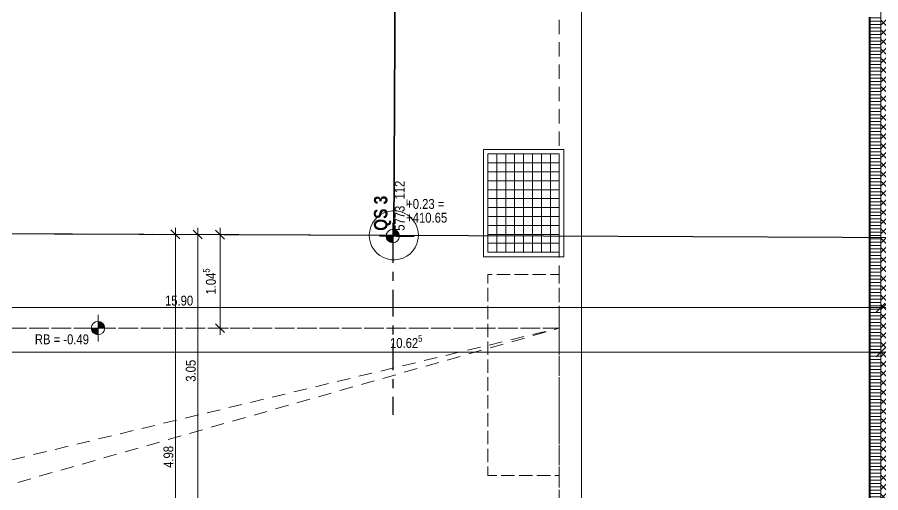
# Model space of a CAD drawing. Header units: metres. Extents: x -163 to 276, y -152 to 153.
# Drawn here: x 4.52 to 14.19, y 5.56 to 10.88 of the extents above; entities that cross this region are included whole.
import ezdxf

# ---------------------------------------------------------------- set-up
doc = ezdxf.new("R2010")
doc.units = ezdxf.units.M
doc.header["$MEASUREMENT"] = 0
for name, pattern in [('Strich 2_1mm', [0.15, 0.1, -0.05]), ('Strich 3_1mm Kanten', [0.2, 0.15, -0.05]), ('Strich 6_1mm', [0.35, 0.3, -0.05]), ('Strichpunkt 1.5_0.75_0.75mm', [0.15, 0.075, -0.0375, 0, -0.0375]), ('Strichpunkt 6_2_2mm Schnitt', [0.5, 0.3, -0.1, 0, -0.1])]:
    doc.linetypes.add(name, pattern=pattern)
for name, color, linetype in [('000 Kataster', 7, 'Continuous'), ('000-2 Kataster Parzellenpunkte', 7, 'Continuous'), ('000-3 Kataster Parzellengrenzen', 7, 'Continuous'), ('010 Aussenwände', 7, 'Continuous'), ('010 Aussenwände Bauteilschraffuren', 7, 'Continuous'), ('010 Aussenwände Schichttrennlinien', 7, 'Continuous'), ('026 Unterhalb', 7, 'Continuous'), ('026 Unterhalb Neu', 7, 'Continuous'), ('035 Decken', 7, 'Continuous'), ('035 Decken Abbruch', 7, 'Continuous'), ('035 Decken Neu', 7, 'Continuous'), ('110 Bemassungen Ausführung Neu', 7, 'Continuous'), ('111 Bemassung Ausführung Koten Neu', 7, 'Continuous'), ('200 Schnittlinien', 7, 'Continuous'), ('255 Plangrafiken', 7, 'Continuous'), ('255 Plangrafiken Abbruch', 7, 'Continuous')]:
    doc.layers.add(name, color=color, linetype=linetype)
doc.styles.add('ERSTELLTER_STIL_1', font='ARIALN.TTF')
doc.styles.add('ERSTELLTER_STIL_2', font='ARIALN.TTF')
doc.dimstyles.new('ERSTELLTER_STIL__11', dxfattribs={"dimtxt": 0.11, "dimasz": 0.095, "dimexe": 0.18, "dimexo": 1, "dimgap": 0, "dimtad": 1, "dimtih": 1, "dimtoh": 1, "dimzin": 0, "dimdsep": 46, "dimtxsty": 'ERSTELLTER_STIL_2', "dimblk": 'ARROWHEAD_6', "dimblk1": 'ARROWHEAD_6', "dimblk2": 'ARROWHEAD_6', "dimcen": 0.09, "dimclrd": 7, "dimclre": 7, "dimclrt": 7, "dimazin": 0, "dimtfac": 1, "dimtdec": 4, "dimtmove": 0, "dimatfit": 3, "dimfxl": 1, "dimtolj": 1, "dimtzin": 0, "dimarcsym": 0})
doc.dimstyles.new('ERSTELLTER_STIL__4', dxfattribs={"dimtxt": 0.11, "dimasz": 0.095, "dimexe": 0.18, "dimexo": 0.0625, "dimgap": 0, "dimtad": 1, "dimzin": 0, "dimdsep": 46, "dimtxsty": 'ERSTELLTER_STIL_2', "dimblk": 'ARROWHEAD_6', "dimblk1": 'ARROWHEAD_6', "dimblk2": 'ARROWHEAD_6', "dimcen": 0.09, "dimse1": 1, "dimse2": 1, "dimclrd": 7, "dimclre": 7, "dimclrt": 7, "dimazin": 0, "dimtfac": 1, "dimtdec": 4, "dimtmove": 0, "dimatfit": 3, "dimfxl": 1, "dimtolj": 1, "dimtzin": 0, "dimarcsym": 0})
doc.dimstyles.new('ERSTELLTER_STIL__8', dxfattribs={"dimtxt": 0.11, "dimasz": 0.095, "dimexe": 0.18, "dimexo": 0.5, "dimgap": 0, "dimtad": 1, "dimtih": 1, "dimtoh": 1, "dimzin": 0, "dimdsep": 46, "dimtxsty": 'ERSTELLTER_STIL_2', "dimblk": 'ARROWHEAD_6', "dimblk1": 'ARROWHEAD_6', "dimblk2": 'ARROWHEAD_6', "dimcen": 0.09, "dimclrd": 7, "dimclre": 7, "dimclrt": 7, "dimazin": 0, "dimtfac": 1, "dimtdec": 4, "dimtmove": 0, "dimatfit": 3, "dimfxl": 1, "dimtolj": 1, "dimtzin": 0, "dimarcsym": 0})

# ---------------------------------------------------------------- blocks, each defined once
blk = doc.blocks.new('*D38')
at = {"layer": '110 Bemassungen Ausführung Neu', "color": 7, "linetype": 'Continuous', "lineweight": 13}
for p, q in [((6.5369, 8.4484), (6.5369, 8.5234)), ((6.6306, 8.4484), (6.4431, 8.4484)), ((6.5369, 5.4), (6.5369, 8.4484)), ((6.6306, 5.4), (6.4431, 5.4)), ((6.5369, 5.325), (6.5369, 5.4))]:
    blk.add_line(p, q, dxfattribs=at)
at = {"layer": '110 Bemassungen Ausführung Neu', "color": 7, "linetype": 'Continuous', "lineweight": 18}
for p, q in [((6.5869, 8.3984), (6.4869, 8.4984)), ((6.4869, 5.45), (6.5869, 5.35))]:
    blk.add_line(p, q, dxfattribs=at)
at = {"layer": '110 Bemassungen Ausführung Neu', "color": 7, "lineweight": 13, "insert": (6.5149, 6.8003), "char_height": 0.11, "attachment_point": 7, "rotation": 90, "style": 'ERSTELLTER_STIL_2'}
blk.add_mtext('\\A1;{\\pql;\\fArial Narrow|b0|i0|c0|p0;\\W1.000000;3.05}', dxfattribs=at)
blk = doc.blocks.new('ARROWHEAD_6')
at = {"color": 0, "linetype": 'Continuous', "lineweight": 0}
for p, q in [((0, 0), (-1, 0)), ((-0.5, -0.5), (0.5, 0.5))]:
    blk.add_line(p, q, dxfattribs=at)
blk = doc.blocks.new('*D39')
at = {"layer": '110 Bemassungen Ausführung Neu', "color": 7, "linetype": 'Continuous', "lineweight": 13}
for p, q in [((6.2869, 8.4495), (6.2869, 8.5245)), ((6.3806, 8.4495), (6.1931, 8.4495)), ((6.2869, 3.47), (6.2869, 8.4495)), ((6.3806, 3.47), (6.1931, 3.47)), ((6.2869, 3.395), (6.2869, 3.47))]:
    blk.add_line(p, q, dxfattribs=at)
at = {"layer": '110 Bemassungen Ausführung Neu', "color": 7, "linetype": 'Continuous', "lineweight": 18}
for p, q in [((6.3369, 8.3995), (6.2369, 8.4995)), ((6.2369, 3.52), (6.3369, 3.42))]:
    blk.add_line(p, q, dxfattribs=at)
at = {"layer": '110 Bemassungen Ausführung Neu', "color": 7, "lineweight": 13, "insert": (6.2649, 5.8358), "char_height": 0.11, "attachment_point": 7, "rotation": 90, "style": 'ERSTELLTER_STIL_2'}
blk.add_mtext('\\A1;{\\pql;\\fArial Narrow|b0|i0|c0|p0;\\W1.000000;4.98}', dxfattribs=at)
blk = doc.blocks.new('*D40')
at = {"layer": '110 Bemassungen Ausführung Neu', "color": 7, "linetype": 'Continuous', "lineweight": 13}
for p, q in [((6.7869, 8.4474), (6.7869, 8.5224)), ((6.8806, 8.4474), (6.6931, 8.4474)), ((6.7869, 7.4), (6.7869, 8.4474)), ((6.8806, 7.4), (6.6931, 7.4)), ((6.7869, 7.325), (6.7869, 7.4))]:
    blk.add_line(p, q, dxfattribs=at)
at = {"layer": '110 Bemassungen Ausführung Neu', "color": 7, "linetype": 'Continuous', "lineweight": 18}
for p, q in [((6.8369, 8.3974), (6.7369, 8.4974)), ((6.7369, 7.45), (6.8369, 7.35))]:
    blk.add_line(p, q, dxfattribs=at)
at = {"layer": '110 Bemassungen Ausführung Neu', "color": 7, "lineweight": 13, "insert": (6.7704, 7.7764), "char_height": 0.11, "attachment_point": 7, "rotation": 90, "style": 'ERSTELLTER_STIL_2'}
blk.add_mtext('\\A1;{\\pql;\\fArial Narrow|b0|i0|c0|p0;\\W1.000000;1.04\\fArial Narrow|b0|i0|c0|p0;\\W1.000000;\\A1{\\H.66x;\\S5^  ;}}', dxfattribs=at)
blk = doc.blocks.new('*D50')
at = {"layer": '110 Bemassungen Ausführung Neu', "color": 7, "linetype": 'Continuous', "lineweight": 18}
for p, q in [((-1.765, 7.58), (-1.665, 7.68)), ((14.135, 7.58), (14.235, 7.68))]:
    blk.add_line(p, q, dxfattribs=at)
at = {"layer": '110 Bemassungen Ausführung Neu', "color": 7, "linetype": 'Continuous', "lineweight": 13}
for p, q in [((14.185, 7.7237), (14.185, 7.13)), ((-1.715, 7.63), (-1.85, 7.63)), ((14.185, 7.63), (-1.715, 7.63)), ((14.26, 7.63), (14.185, 7.63))]:
    blk.add_line(p, q, dxfattribs=at)
at = {"layer": '110 Bemassungen Ausführung Neu', "color": 7, "lineweight": 13, "char_height": 0.11, "attachment_point": 7, "style": 'ERSTELLTER_STIL_2'}
for s, insert in [('\\A1;{\\pql;\\fArial Narrow|b0|i0|c0|p0;\\W1.000000;13\\fArial Narrow|b0|i0|c0|p0;\\W1.000000;\\A1{\\H.66x;\\S5^  ;}}', (-1.665, 7.6465)), ('\\A1;{\\pql;\\fArial Narrow|b0|i0|c0|p0;\\W1.000000;15.90}', (6.1698, 7.652))]:
    blk.add_mtext(s, dxfattribs=dict(at, insert=insert))
blk = doc.blocks.new('*D51')
at = {"layer": '110 Bemassungen Ausführung Neu', "color": 7, "linetype": 'Continuous', "lineweight": 18}
for p, q in [((-1.9, 7.58), (-1.8, 7.68)), ((-1.765, 7.58), (-1.665, 7.68))]:
    blk.add_line(p, q, dxfattribs=at)
at = {"layer": '110 Bemassungen Ausführung Neu', "color": 7, "linetype": 'Continuous', "lineweight": 13}
for p, q in [((-1.85, 7.7237), (-1.85, 7.13)), ((-1.715, 7.7237), (-1.715, 7.13)), ((-1.715, 7.63), (-1.85, 7.63)), ((14.185, 7.63), (-1.715, 7.63))]:
    blk.add_line(p, q, dxfattribs=at)
blk = doc.blocks.new('*D66')
at = {"layer": '110 Bemassungen Ausführung Neu', "color": 7, "linetype": 'Continuous', "lineweight": 18}
for p, q in [((3.61, 7.18), (3.51, 7.08)), ((14.135, 7.08), (14.235, 7.18))]:
    blk.add_line(p, q, dxfattribs=at)
at = {"layer": '110 Bemassungen Ausführung Neu', "color": 7, "linetype": 'Continuous', "lineweight": 13}
for p, q in [((3.56, 6.13), (3.56, 7.2237)), ((14.185, 6.13), (14.185, 7.2237)), ((2.265, 7.13), (3.56, 7.13)), ((3.56, 7.13), (14.185, 7.13)), ((14.185, 7.13), (14.26, 7.13))]:
    blk.add_line(p, q, dxfattribs=at)
at = {"layer": '110 Bemassungen Ausführung Neu', "color": 7, "lineweight": 13, "insert": (8.6898, 7.1465), "char_height": 0.11, "attachment_point": 7, "style": 'ERSTELLTER_STIL_2'}
blk.add_mtext('\\A1;{\\pql;\\fArial Narrow|b0|i0|c0|p0;\\W1.000000;10.62\\fArial Narrow|b0|i0|c0|p0;\\W1.000000;\\A1{\\H.66x;\\S5^  ;}}', dxfattribs=at)

msp = doc.modelspace()

# ---------------------------------------------------------------- hatches: boundary and pattern name
at = {"layer": '010 Aussenwände Bauteilschraffuren', "linetype": 'Continuous', "lineweight": 13, "true_color": 0x5f5f5f}
h = msp.add_hatch(dxfattribs=at)
h.set_pattern_fill('Dämmstoff__allgemein_ver_31', color=251, style=0, pattern_type=2)
h.set_pattern_definition([(2e-13, (0, 0), (0, 0.0375), [])])
h.paths.add_polyline_path([(14.065, 3.4576), (14.1116, 3.4), (14.185, 3.4), (14.185, 10.88), (14.065, 10.88)])
h = msp.add_hatch(dxfattribs=at)
h.set_pattern_fill('Beton_0001', color=251, style=0, pattern_type=2)
h.set_pattern_definition([(45, (0, 0), (-0.053033, 0.053033), []), (135, (0, 0), (0.053033, 0.053033), [])])
h.paths.add_polyline_path([(14.185, 3.3092), (14.2733, 3.2), (14.435, 3.2), (14.435, 10.88), (14.185, 10.88)])
at = {"layer": '111 Bemassung Ausführung Koten Neu', "linetype": 'Continuous', "lineweight": 13}
for points in [[(8.7206, 8.43), (8.6456, 8.43), (8.6513, 8.4013), (8.6676, 8.377), (8.6919, 8.3607), (8.7206, 8.355)], [(8.7206, 8.43), (8.7956, 8.43), (8.7899, 8.4587), (8.7736, 8.483), (8.7493, 8.4993), (8.7206, 8.505)], [(5.4197, 7.4), (5.4947, 7.4), (5.489, 7.4287), (5.4727, 7.453), (5.4484, 7.4693), (5.4197, 7.475)], [(5.4197, 7.4), (5.3447, 7.4), (5.3504, 7.3713), (5.3667, 7.347), (5.391, 7.3307), (5.4197, 7.325)]]:
    msp.add_hatch(color=7, dxfattribs=at).paths.add_polyline_path(points)
at = {"layer": '255 Plangrafiken', "linetype": 'Continuous', "lineweight": 13}
h = msp.add_hatch(dxfattribs=at)
h.set_pattern_fill('Platten_10_10cm_0001', color=9, style=0, pattern_type=2)
h.set_pattern_definition([(90, (10.585, 8.25), (-0.1, 0), []), (180, (10.585, 8.25), (0, 0.1), [])])
h.paths.add_polyline_path([(9.785, 8.25), (9.785, 9.35), (10.585, 9.35), (10.585, 8.25)])

# ---------------------------------------------------------------- linework, layer by layer
at = {"layer": '000 Kataster', "color": 251, "linetype": 'Strich 6_1mm', "lineweight": 13, "true_color": 0x5f5f5f}
msp.add_lwpolyline([(25.3566, 26.2503), (11.8223, 26.3514), (8.821, 26.2379), (5.8797, 26.1647), (-3.5451, 26.1769), (-16.2186, 26.1931, 0.20943), (-17.5372, 25.6103, 0.107846), (-17.9264, 24.9391), (-14.4613, 24.9287), (-3.5515, 24.8967), (5.9472, 24.8931), (8.8138, 24.8915), (8.732, 8.4392), (-17.7021, 8.5531), (-17.451, -7.7251, 0.10257), (-17.0782, -9.3807, 0.102722), (-16.0748, -10.7508, 0.142534), (-13.4514, -11.7902), (-12.9905, -11.8126), (13.5317, -11.8638), (25.6147, -11.887)], format="xyb", dxfattribs=at)
msp.add_lwpolyline([(-17.9264, 24.9391), (-18.0048, 24.2468), (-17.7441, 11.2781), (-17.7021, 8.5531), (8.732, 8.4392), (8.8138, 24.8915), (5.9472, 24.8931), (5.8811, 15.5467), (-3.4791, 15.5969), (-3.479, 15.7463), (-3.5981, 15.7473), (-3.7286, 15.7483), (-3.7289, 15.5979), (-14.5183, 15.5891), (-14.4613, 24.9287)], close=True, dxfattribs=at)
at = {"layer": '000-2 Kataster Parzellenpunkte', "color": 251, "linetype": 'Continuous', "lineweight": 13, "true_color": 0x5f5f5f}
msp.add_lwpolyline([(8.8057, 8.7041), (8.7611, 8.7126), (8.7157, 8.7137), (8.6708, 8.7073), (8.6275, 8.6935), (8.587, 8.6728), (8.5505, 8.6458), (8.519, 8.6131), (8.4933, 8.5757), (8.4741, 8.5345), (8.4619, 8.4908), (8.4571, 8.4456), (8.4598, 8.4003), (8.4699, 8.356), (8.4872, 8.314), (8.5111, 8.2754), (8.5411, 8.2413), (8.5763, 8.2125), (8.6157, 8.19), (8.6583, 8.1742), (8.7029, 8.1657), (8.7483, 8.1646), (8.7933, 8.1711), (8.8366, 8.1848), (8.877, 8.2055), (8.9135, 8.2325), (8.945, 8.2652), (8.9707, 8.3027), (8.99, 8.3438), (9.0021, 8.3876), (9.0069, 8.4327), (9.0043, 8.4781), (8.9941, 8.5224), (8.9769, 8.5644), (8.9529, 8.603), (8.923, 8.6371), (8.8878, 8.6658), (8.8483, 8.6884)], close=True, dxfattribs=at)
at = {"layer": '000-3 Kataster Parzellengrenzen', "color": 251, "linetype": 'Continuous', "lineweight": 25, "true_color": 0x5f5f5f}
for points in [[(25.6147, -11.887), (35.756, -11.8422, 0.17821), (41.2273, -9.2013, 0.179379), (43.6801, -3.6061), (44.524, 5.2976), (46.4095, 24.6547), (40.2408, 26.1471), (11.8223, 26.3514), (8.821, 26.2379), (8.732, 8.4392), (25.4784, 8.3659)], [(25.6147, -11.887), (-12.9905, -11.8126), (-13.4514, -11.7902, -0.142534), (-16.0748, -10.7508, -0.207773), (-17.451, -7.7251), (-17.7021, 8.5531), (-16.1886, 8.5461), (-3.6378, 8.4913), (8.732, 8.4392), (25.4784, 8.3659)]]:
    msp.add_lwpolyline(points, format="xyb", close=True, dxfattribs=at)
msp.add_lwpolyline([(-3.6378, 8.4913), (8.732, 8.4392), (8.821, 26.2379), (5.8797, 26.1647), (-3.5451, 26.1769), (-3.5528, 24.7466)], close=True, dxfattribs=at)
at = {"layer": '010 Aussenwände', "color": 251, "linetype": 'Continuous', "lineweight": 13, "true_color": 0x5f5f5f, "flags": 128}
msp.add_lwpolyline([(14.055, 10.88), (14.055, 3.47)], dxfattribs=at)
at = {"layer": '010 Aussenwände Schichttrennlinien', "color": 251, "linetype": 'Continuous', "lineweight": 18, "true_color": 0x5f5f5f}
msp.add_line((14.065, 10.88), (14.065, 3.47), dxfattribs=at)
at = {"layer": '026 Unterhalb', "color": 251, "linetype": 'Strich 3_1mm Kanten', "lineweight": 13, "true_color": 0x5f5f5f}
msp.add_line((10.585, 23.35), (10.585, 8), dxfattribs=at)
at = {"layer": '026 Unterhalb Neu', "color": 7, "linetype": 'Strich 3_1mm Kanten', "lineweight": 13}
msp.add_line((10.835, -10.66), (10.835, 7.39), dxfattribs=at)
at = {"layer": '035 Decken', "color": 251, "linetype": 'Continuous', "lineweight": 13, "true_color": 0x5f5f5f, "flags": 128}
for points in [[(25.645, 13.2376), (25.645, 13.23), (25.885, 13.23), (25.885, 10.17), (27.625, 10.17), (27.625, 8.32), (28.935, 8.32), (39.361, 8.32), (40.775, 23.1), (43.025, 23.1), (43.025, 8.32), (43.025, 5.57), (38.7986, 5.57), (37.671, -6.18), (14.185, -6.18), (14.185, 13.2376)], [(10.835, 13.23), (15.055, 13.23), (15.055, -6.18), (10.835, -6.18)]]:
    msp.add_lwpolyline(points, close=True, dxfattribs=at)
at = {"layer": '035 Decken', "color": 251, "linetype": 'Strich 3_1mm Kanten', "lineweight": 13, "true_color": 0x5f5f5f, "flags": 128}
for points in [[(10.585, -6.18), (14.185, -6.18), (14.185, 13.23), (10.585, 13.23)], [(14.185, 13.23), (15.055, 13.23), (15.055, -6.18), (14.185, -6.18)]]:
    msp.add_lwpolyline(points, close=True, dxfattribs=at)
at = {"layer": '035 Decken Abbruch', "color": 40, "linetype": 'Strich 2_1mm', "lineweight": 13, "flags": 128}
msp.add_lwpolyline([(10.585, 8), (10.585, 5.75), (9.785, 5.75), (9.785, 8)], close=True, dxfattribs=at)
at = {"layer": '035 Decken Neu', "color": 255, "linetype": 'Strich 3_1mm Kanten', "lineweight": 13}
for p in [(2.265, 5.4), (3.56, 5.4)]:
    msp.add_line(p, (10.585, 7.4), dxfattribs=at)
at = {"layer": '035 Decken Neu', "color": 7, "linetype": 'Strich 3_1mm Kanten', "lineweight": 13, "flags": 128}
msp.add_lwpolyline([(-11.83, 3), (-10.55, 3), (-10.55, 3.2), (2.265, 3.2), (2.265, 4.85), (2.015, 4.85), (2.015, 5.1), (2.265, 5.1), (2.265, 5.4), (3.56, 5.4), (3.56, 3.2), (10.585, 3.2), (10.585, 7.4), (-11.83, 7.4)], close=True, dxfattribs=at)
msp.add_lwpolyline([(3.31, 2.85), (3.31, 2.62), (10.585, 2.62), (10.585, 7.4), (-11.83, 7.4), (-11.83, 3), (0.25, 3), (3.31, 3), (3.31, 2.9)], dxfattribs=at)
at = {"layer": '111 Bemassung Ausführung Koten Neu', "color": 7, "linetype": 'Continuous', "lineweight": 13}
for p, q in [((8.7206, 8.28), (8.7206, 8.58)), ((8.5706, 8.43), (8.8706, 8.43)), ((5.4197, 7.25), (5.4197, 7.55)), ((5.2697, 7.4), (5.5697, 7.4))]:
    msp.add_line(p, q, dxfattribs=at)
for centre in [(8.7206, 8.43), (5.4197, 7.4)]:
    msp.add_circle(centre, 0.075, dxfattribs=at)
at = {"layer": '200 Schnittlinien', "color": 7, "linetype": 'Strichpunkt 6_2_2mm Schnitt', "lineweight": 25}
msp.add_line((8.7206, 8.43), (8.7206, 6.43), dxfattribs=at)
at = {"layer": '200 Schnittlinien', "color": 7, "linetype": 'Continuous', "lineweight": 25}
msp.add_line((8.7606, 8.43), (8.9606, 8.43), dxfattribs=at)
at = {"layer": '255 Plangrafiken', "color": 251, "linetype": 'Strichpunkt 1.5_0.75_0.75mm', "lineweight": 13, "true_color": 0x5f5f5f}
msp.add_line((10.585, 8), (10.585, 7.35), dxfattribs=at)
at = {"layer": '255 Plangrafiken', "color": 251, "linetype": 'Continuous', "lineweight": 13, "true_color": 0x5f5f5f, "flags": 128}
for points in [[(9.735, 8.2), (10.635, 8.2), (10.635, 9.4), (9.735, 9.4)], [(9.785, 8.25), (9.785, 9.35), (10.585, 9.35), (10.585, 8.25)]]:
    msp.add_lwpolyline(points, close=True, dxfattribs=at)
at = {"layer": '255 Plangrafiken Abbruch', "color": 40, "linetype": 'Strich 2_1mm', "lineweight": 13, "flags": 128}
msp.add_lwpolyline([(9.785, 5.75), (9.785, 8), (10.585, 8), (10.585, 5.75)], close=True, dxfattribs=at)

# ---------------------------------------------------------------- texts
at = {"layer": '111 Bemassung Ausführung Koten Neu', "color": 7, "lineweight": 13, "char_height": 0.11, "attachment_point": 7, "style": 'ERSTELLTER_STIL_2'}
for s, insert in [('\\A1;{\\pql;\\fArial Narrow|b0|i0|c0|p0;\\W1.000000;+0.23 =}', (8.8706, 8.734)), ('\\A1;{\\pql;\\fArial Narrow|b0|i0|c0|p0;\\W1.000000;+410.65}', (8.8706, 8.58)), ('\\A1;{\\pql;\\fArial Narrow|b0|i0|c0|p0;\\W1.000000;RB = -0.49}', (4.7124, 7.2184))]:
    msp.add_mtext(s, dxfattribs=dict(at, insert=insert))
at = {"layer": '200 Schnittlinien', "color": 7, "lineweight": 13, "insert": (8.8844, 8.49), "char_height": 0.15, "attachment_point": 7, "rotation": 90, "line_spacing_factor": 0.930217, "style": 'ERSTELLTER_STIL_1'}
msp.add_mtext('\\A1;{\\pql;\\pt0;\\fArial Narrow|b1|i0|c0|p0;\\W1.000000;QS 3\\P\\pql;\\pt0;\\fArial Narrow|b0|i0|c0|p0;\\c8560499;\\H0.733333x;\\W1.000000;5773_112}', dxfattribs=at)

# ---------------------------------------------------------------- dimensions: what is measured, and where the dimension line sits
at = {"layer": '110 Bemassungen Ausführung Neu', "color": 7, "linetype": 'Continuous', "lineweight": 13}
for base, p1, p2, picture, middle in [((6.2869, 8.4495), (14.055, 3.47), (6.2869, 8.4495), '*D39', (6.2099, 5.9782)), ((6.5369, 8.4484), (14.055, 5.4), (6.5369, 8.4484), '*D38', (6.4599, 6.9427)), ((6.7869, 8.4474), (10.585, 7.4), (6.7869, 8.4474), '*D40', (6.7099, 8.0669))]:
    dim = msp.add_linear_dim(base=base, p1=p1, p2=p2, angle=90, dimstyle='ERSTELLTER_STIL__4', dxfattribs=at)
    dim.commit()
    dim.dimension.update_dxf_attribs({"geometry": picture, "text_midpoint": middle, "dimtype": 160, "text_rotation": 90})
for base, p1, p2, angle, dimstyle, picture, middle in [((-1.715, 7.63), (14.185, 3.2), (-1.715, 5.1), 180, 'ERSTELLTER_STIL__8', '*D50', (6.3541, 7.707)), ((-1.84999991, 7.62999995), (-1.7149999, 5.09999995), (-1.84999991, 3.19999995), 180, 'ERSTELLTER_STIL__8', '*D51', (-1.4331958, 7.70699995)), ((14.1850001, 7.12999995), (3.56000012, 5.39999995), (14.1850001, 3.19999995), 0, 'ERSTELLTER_STIL__11', '*D66', (9.02212832, 7.20699995))]:
    dim = msp.add_linear_dim(base=base, p1=p1, p2=p2, angle=angle, dimstyle=dimstyle, dxfattribs=at)
    dim.commit()
    dim.dimension.update_dxf_attribs({"geometry": picture, "text_midpoint": middle, "dimtype": 160})

doc.saveas('drawing.dxf')
